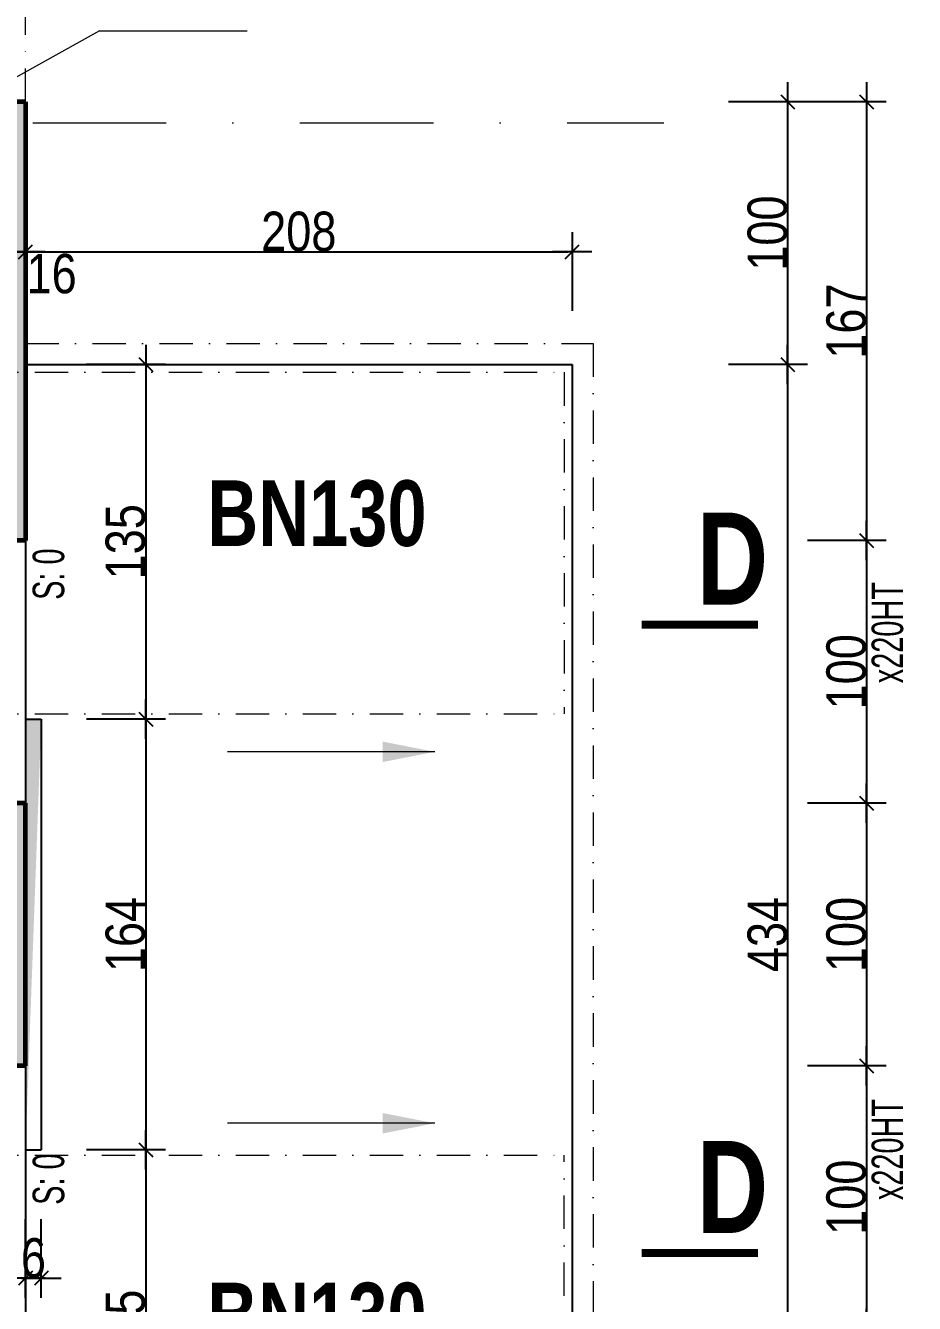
# Model space of a CAD drawing. Header units: millimetres. Extents: x -22 to 27383, y -3644 to 590.
# Drawn here: x 23678.2 to 24016.6, y -699.3 to -212.8 of the extents above; entities that cross this region are included whole.
import ezdxf
from ezdxf.enums import TextEntityAlignment as Align

# ---------------------------------------------------------------- set-up
doc = ezdxf.new("R2010")
doc.units = ezdxf.units.MM
doc.linetypes.add('CACHEX2', pattern=[19.05, 12.7, -6.35])
doc.linetypes.add('TIRETPTX2', pattern=[50.8, 25.4, -12.7, 0, -12.7])
for name, color, linetype in [('01_cote_gen', 4, 'Continuous'), ('01_linteaux', 2, 'Continuous'), ('01_murs_sup', 2, 'CACHEX2'), ('01_poch_murs', 253, 'Continuous'), ('01_texte', 230, 'Continuous'), ('AA_COTES', 2, 'Continuous')]:
    doc.layers.add(name, color=color, linetype=linetype)
doc.layers.add('01_murs_coup', color=5, linetype='Continuous', lineweight=60)
doc.layers.add('01_tram_axes', color=2, linetype='TIRETPTX2', lineweight=9)
doc.styles.add('ARIAL NA', font='ARIALN.TTF')
doc.styles.add('impact', font='impact.ttf')
doc.styles.add('STYLE2', font='ARIALN.TTF')
doc.dimstyles.new('JB25', dxfattribs={"dimscale": 0.1, "dimtxt": 150, "dimasz": 15, "dimexe": 0.1, "dimexo": 0.1, "dimgap": 0.09, "dimtad": 1, "dimdec": 1, "dimlfac": 0.5, "dimdsep": 46, "dimtxsty": 'STYLE2', "dimblk1": 'BOND_G', "dimblk2": 'BOND_D', "dimsah": 1, "dimcen": 1.5, "dimdle": 0.01, "dimse1": 1, "dimse2": 1, "dimclrd": 4, "dimclre": 2, "dimclrt": 6, "dimazin": 2, "dimtfac": 2.333333, "dimtdec": 1, "dimtix": 1, "dimtmove": 2, "dimatfit": 3, "dimldrblk": 'BOND_G', "dimfxl": 1, "dimtolj": 1, "dimtzin": 0, "dimarcsym": 0})
doc.dimstyles.new('JB50', dxfattribs={"dimscale": 0.1, "dimtxt": 150, "dimasz": 15, "dimexe": 0.1, "dimexo": 0.1, "dimgap": 0.09, "dimtad": 1, "dimdec": 1, "dimdsep": 46, "dimtxsty": 'STYLE2', "dimblk1": 'BOND_G', "dimblk2": 'BOND_D', "dimsah": 1, "dimcen": 1.5, "dimdle": 0.01, "dimse1": 1, "dimse2": 1, "dimclrd": 4, "dimclre": 2, "dimclrt": 6, "dimazin": 2, "dimtfac": 2.333333, "dimtdec": 1, "dimtix": 1, "dimtmove": 2, "dimatfit": 3, "dimldrblk": 'BOND_G', "dimfxl": 1, "dimtolj": 1, "dimtzin": 0, "dimarcsym": 0})

# ---------------------------------------------------------------- blocks, each defined once
blk = doc.blocks.new('BOND_G')
at = {"layer": 'AA_COTES', "color": 0}
for p, q in [((0, -5), (0, 15)), ((5, 0), (-5, 0)), ((1.77, 1.77), (-1.77, -1.77))]:
    blk.add_line(p, q, dxfattribs=at)
blk = doc.blocks.new('BOND_D')
at = {"layer": 'AA_COTES', "color": 0}
for p, q in [((0, 5), (0, -15)), ((5, 0), (-5, 0)), ((-1.77, -1.77), (1.77, 1.77))]:
    blk.add_line(p, q, dxfattribs=at)
blk = doc.blocks.new('*D2261')
at = {"layer": '01_cote_gen', "color": 4, "lineweight": -2, "transparency": 16777216}
blk.add_line((23663.74, -298.96), (23676.74, -298.96), dxfattribs=at)
at = {"layer": 'Defpoints', "color": 0, "transparency": 16777216}
for p in [(23678.24, -298.96), (23662.24, -343.33), (23678.24, -343.33)]:
    blk.add_point(p, dxfattribs=at)
at = {"layer": '01_cote_gen', "color": 4, "lineweight": -2, "transparency": 16777216, "xscale": 1.5, "yscale": 1.5, "zscale": 1.5, "rotation": 180}
blk.add_blockref('BOND_G', (23662.24, -298.96), dxfattribs=at)
at = {"layer": '01_cote_gen', "color": 4, "lineweight": -2, "transparency": 16777216, "xscale": 1.5, "yscale": 1.5, "zscale": 1.5}
blk.add_blockref('BOND_D', (23678.24, -298.96), dxfattribs=at)
at = {"layer": '01_cote_gen', "color": 6, "transparency": 16777216, "insert": (23688.16, -307.35), "char_height": 15, "attachment_point": 5, "style": 'STYLE2'}
blk.add_mtext('\\A1;16', dxfattribs=at)
blk = doc.blocks.new('*D2269')
at = {"layer": '01_cote_gen', "color": 4, "lineweight": -2, "transparency": 16777216}
blk.add_line((23998.32, -243.33), (23998.32, -407.33), dxfattribs=at)
at = {"layer": 'Defpoints', "color": 0, "transparency": 16777216}
for p in [(23678.24, -241.83), (23678.24, -408.83), (23998.32, -408.83)]:
    blk.add_point(p, dxfattribs=at)
at = {"layer": '01_cote_gen', "color": 4, "lineweight": -2, "transparency": 16777216, "xscale": 1.5, "yscale": 1.5, "zscale": 1.5}
for name, p, rotation in [('BOND_G', (23998.32, -241.83), 90), ('BOND_D', (23998.32, -408.83), 270)]:
    blk.add_blockref(name, p, dxfattribs=dict(at, rotation=rotation))
at = {"layer": '01_cote_gen', "color": 6, "transparency": 16777216, "insert": (23990.65, -325.33), "char_height": 15, "attachment_point": 5, "rotation": 90, "style": 'STYLE2'}
blk.add_mtext('\\A1;167', dxfattribs=at)
blk = doc.blocks.new('*D2270')
at = {"layer": '01_cote_gen', "color": 4, "lineweight": -2, "transparency": 16777216}
blk.add_line((23998.32, -410.33), (23998.32, -507.33), dxfattribs=at)
at = {"layer": 'Defpoints', "color": 0, "transparency": 16777216}
for p in [(23678.24, -408.83), (23678.24, -508.83), (23998.32, -508.83)]:
    blk.add_point(p, dxfattribs=at)
at = {"layer": '01_cote_gen', "color": 4, "lineweight": -2, "transparency": 16777216, "xscale": 1.5, "yscale": 1.5, "zscale": 1.5}
for name, p, rotation in [('BOND_G', (23998.32, -408.83), 90), ('BOND_D', (23998.32, -508.83), 270)]:
    blk.add_blockref(name, p, dxfattribs=dict(at, rotation=rotation))
at = {"layer": '01_cote_gen', "color": 6, "transparency": 16777216, "insert": (23990.65, -458.83), "char_height": 15, "attachment_point": 5, "rotation": 90, "style": 'STYLE2'}
blk.add_mtext('\\A1;100', dxfattribs=at)
blk = doc.blocks.new('*D2271')
at = {"layer": '01_cote_gen', "color": 4, "lineweight": -2, "transparency": 16777216}
blk.add_line((23998.32, -510.33), (23998.32, -607.33), dxfattribs=at)
at = {"layer": 'Defpoints', "color": 0, "transparency": 16777216}
for p in [(23678.24, -508.83), (23678.24, -608.83), (23998.32, -608.83)]:
    blk.add_point(p, dxfattribs=at)
at = {"layer": '01_cote_gen', "color": 4, "lineweight": -2, "transparency": 16777216, "xscale": 1.5, "yscale": 1.5, "zscale": 1.5}
for name, p, rotation in [('BOND_G', (23998.32, -508.83), 90), ('BOND_D', (23998.32, -608.83), 270)]:
    blk.add_blockref(name, p, dxfattribs=dict(at, rotation=rotation))
at = {"layer": '01_cote_gen', "color": 6, "transparency": 16777216, "insert": (23990.65, -558.83), "char_height": 15, "attachment_point": 5, "rotation": 90, "style": 'STYLE2'}
blk.add_mtext('\\A1;100', dxfattribs=at)
blk = doc.blocks.new('*D2272')
at = {"layer": '01_cote_gen', "color": 4, "lineweight": -2, "transparency": 16777216}
blk.add_line((23998.32, -610.33), (23998.32, -707.33), dxfattribs=at)
at = {"layer": 'Defpoints', "color": 0, "transparency": 16777216}
for p in [(23678.24, -608.83), (23678.24, -708.83), (23998.32, -708.83)]:
    blk.add_point(p, dxfattribs=at)
at = {"layer": '01_cote_gen', "color": 4, "lineweight": -2, "transparency": 16777216, "xscale": 1.5, "yscale": 1.5, "zscale": 1.5}
for name, p, rotation in [('BOND_G', (23998.32, -608.83), 90), ('BOND_D', (23998.32, -708.83), 270)]:
    blk.add_blockref(name, p, dxfattribs=dict(at, rotation=rotation))
at = {"layer": '01_cote_gen', "color": 6, "transparency": 16777216, "insert": (23990.65, -658.83), "char_height": 15, "attachment_point": 5, "rotation": 90, "style": 'STYLE2'}
blk.add_mtext('\\A1;100', dxfattribs=at)
blk = doc.blocks.new('*D2284')
at = {"layer": '01_cote_gen', "color": 4, "lineweight": -2, "transparency": 16777216}
blk.add_line((23679.74, -298.96), (23884.74, -298.96), dxfattribs=at)
at = {"layer": 'Defpoints', "color": 0, "transparency": 16777216}
for p in [(23678.24, -285.3), (23886.24, -298.96), (23886.24, -341.83)]:
    blk.add_point(p, dxfattribs=at)
at = {"layer": '01_cote_gen', "color": 4, "lineweight": -2, "transparency": 16777216, "xscale": 1.5, "yscale": 1.5, "zscale": 1.5, "rotation": 180}
blk.add_blockref('BOND_G', (23678.24, -298.96), dxfattribs=at)
at = {"layer": '01_cote_gen', "color": 4, "lineweight": -2, "transparency": 16777216, "xscale": 1.5, "yscale": 1.5, "zscale": 1.5}
blk.add_blockref('BOND_D', (23886.24, -298.96), dxfattribs=at)
at = {"layer": '01_cote_gen', "color": 6, "transparency": 16777216, "insert": (23782.24, -291.29), "char_height": 15, "attachment_point": 5, "style": 'STYLE2'}
blk.add_mtext('\\A1;208', dxfattribs=at)
blk = doc.blocks.new('*D2285')
at = {"layer": '01_cote_gen', "color": 4, "lineweight": -2, "transparency": 16777216}
blk.add_line((23723.97, -343.33), (23723.97, -475.33), dxfattribs=at)
at = {"layer": 'Defpoints', "color": 0, "transparency": 16777216}
for p in [(23704.6, -341.83), (23684.24, -476.83), (23723.97, -476.83)]:
    blk.add_point(p, dxfattribs=at)
at = {"layer": '01_cote_gen', "color": 4, "lineweight": -2, "transparency": 16777216, "xscale": 1.5, "yscale": 1.5, "zscale": 1.5}
for name, p, rotation in [('BOND_G', (23723.97, -341.83), 90), ('BOND_D', (23723.97, -476.83), 270)]:
    blk.add_blockref(name, p, dxfattribs=dict(at, rotation=rotation))
at = {"layer": '01_cote_gen', "color": 6, "transparency": 16777216, "insert": (23716.3, -409.33), "char_height": 15, "attachment_point": 5, "rotation": 90, "style": 'STYLE2'}
blk.add_mtext('\\A1;135', dxfattribs=at)
blk = doc.blocks.new('*D2286')
at = {"layer": '01_cote_gen', "color": 4, "lineweight": -2, "transparency": 16777216}
blk.add_line((23723.97, -478.33), (23723.97, -639.33), dxfattribs=at)
at = {"layer": 'Defpoints', "color": 0, "transparency": 16777216}
for p in [(23701.83, -476.83), (23684.24, -640.83), (23723.97, -640.83)]:
    blk.add_point(p, dxfattribs=at)
at = {"layer": '01_cote_gen', "color": 4, "lineweight": -2, "transparency": 16777216, "xscale": 1.5, "yscale": 1.5, "zscale": 1.5}
for name, p, rotation in [('BOND_G', (23723.97, -476.83), 90), ('BOND_D', (23723.97, -640.83), 270)]:
    blk.add_blockref(name, p, dxfattribs=dict(at, rotation=rotation))
at = {"layer": '01_cote_gen', "color": 6, "transparency": 16777216, "insert": (23716.3, -558.83), "char_height": 15, "attachment_point": 5, "rotation": 90, "style": 'STYLE2'}
blk.add_mtext('\\A1;164', dxfattribs=at)
blk = doc.blocks.new('*D2287')
at = {"layer": '01_cote_gen', "color": 4, "lineweight": -2, "transparency": 16777216}
blk.add_line((23723.97, -642.33), (23723.97, -774.33), dxfattribs=at)
at = {"layer": 'Defpoints', "color": 0, "transparency": 16777216}
for p in [(23716.47, -640.83), (23702.75, -775.83), (23723.97, -775.83)]:
    blk.add_point(p, dxfattribs=at)
at = {"layer": '01_cote_gen', "color": 4, "lineweight": -2, "transparency": 16777216, "xscale": 1.5, "yscale": 1.5, "zscale": 1.5}
for name, p, rotation in [('BOND_G', (23723.97, -640.83), 90), ('BOND_D', (23723.97, -775.83), 270)]:
    blk.add_blockref(name, p, dxfattribs=dict(at, rotation=rotation))
at = {"layer": '01_cote_gen', "color": 6, "transparency": 16777216, "insert": (23716.3, -708.33), "char_height": 15, "attachment_point": 5, "rotation": 90, "style": 'STYLE2'}
blk.add_mtext('\\A1;135', dxfattribs=at)
blk = doc.blocks.new('*D2288')
at = {"layer": '01_cote_gen', "color": 4, "lineweight": -2, "transparency": 16777216}
for p, q in [((23676.74, -689.69), (23675.24, -689.69)), ((23678.24, -689.69), (23684.24, -689.69)), ((23685.74, -689.69), (23687.24, -689.69))]:
    blk.add_line(p, q, dxfattribs=at)
at = {"layer": 'Defpoints', "color": 0, "transparency": 16777216}
for p in [(23678.24, -636.78), (23684.24, -636.78), (23684.24, -689.69)]:
    blk.add_point(p, dxfattribs=at)
at = {"layer": '01_cote_gen', "color": 4, "lineweight": -2, "transparency": 16777216, "xscale": 1.5, "yscale": 1.5, "zscale": 1.5}
blk.add_blockref('BOND_G', (23678.24, -689.69), dxfattribs=at)
at = {"layer": '01_cote_gen', "color": 4, "lineweight": -2, "transparency": 16777216, "xscale": 1.5, "yscale": 1.5, "zscale": 1.5, "rotation": 180}
blk.add_blockref('BOND_D', (23684.24, -689.69), dxfattribs=at)
at = {"layer": '01_cote_gen', "color": 6, "transparency": 16777216, "insert": (23681.24, -682.02), "char_height": 15, "attachment_point": 5, "style": 'STYLE2'}
blk.add_mtext('\\A1;6', dxfattribs=at)
blk = doc.blocks.new('*D2303')
at = {"layer": '01_cote_gen', "color": 4, "lineweight": -2, "transparency": 16777216}
blk.add_line((23968.3, -243.33), (23968.3, -340.33), dxfattribs=at)
at = {"layer": 'Defpoints', "color": 0, "transparency": 16777216}
for p in [(23678.24, -241.83), (23886.24, -341.83), (23968.3, -341.83)]:
    blk.add_point(p, dxfattribs=at)
at = {"layer": '01_cote_gen', "color": 4, "lineweight": -2, "transparency": 16777216, "xscale": 1.5, "yscale": 1.5, "zscale": 1.5}
for name, p, rotation in [('BOND_G', (23968.3, -241.83), 90), ('BOND_D', (23968.3, -341.83), 270)]:
    blk.add_blockref(name, p, dxfattribs=dict(at, rotation=rotation))
at = {"layer": '01_cote_gen', "color": 6, "transparency": 16777216, "insert": (23960.64, -291.83), "char_height": 15, "attachment_point": 5, "rotation": 90, "style": 'STYLE2'}
blk.add_mtext('\\A1;100', dxfattribs=at)
blk = doc.blocks.new('*D2304')
at = {"layer": '01_cote_gen', "color": 4, "lineweight": -2, "transparency": 16777216}
blk.add_line((23968.3, -343.33), (23968.3, -774.33), dxfattribs=at)
at = {"layer": 'Defpoints', "color": 0, "transparency": 16777216}
for p in [(23886.24, -341.83), (23886.24, -775.83), (23968.3, -775.83)]:
    blk.add_point(p, dxfattribs=at)
at = {"layer": '01_cote_gen', "color": 4, "lineweight": -2, "transparency": 16777216, "xscale": 1.5, "yscale": 1.5, "zscale": 1.5}
for name, p, rotation in [('BOND_G', (23968.3, -341.83), 90), ('BOND_D', (23968.3, -775.83), 270)]:
    blk.add_blockref(name, p, dxfattribs=dict(at, rotation=rotation))
at = {"layer": '01_cote_gen', "color": 6, "transparency": 16777216, "insert": (23960.64, -558.83), "char_height": 15, "attachment_point": 5, "rotation": 90, "style": 'STYLE2'}
blk.add_mtext('\\A1;434', dxfattribs=at)
blk = doc.blocks.new('*D2333')
at = {"layer": '01_cote_gen', "color": 4, "lineweight": -2, "ltscale": 2, "transparency": 16777216}
blk.add_line((23501.74, 92.17), (23676.74, 92.17), dxfattribs=at)
at = {"layer": 'Defpoints', "color": 0, "ltscale": 2, "transparency": 16777216}
for p in [(23678.24, 92.17), (23500.24, -245.95), (23678.24, -268.19)]:
    blk.add_point(p, dxfattribs=at)
at = {"layer": '01_cote_gen', "color": 4, "lineweight": -2, "ltscale": 2, "transparency": 16777216, "xscale": 1.5, "yscale": 1.5, "zscale": 1.5, "rotation": 180}
blk.add_blockref('BOND_G', (23500.24, 92.17), dxfattribs=at)
at = {"layer": '01_cote_gen', "color": 4, "lineweight": -2, "ltscale": 2, "transparency": 16777216, "xscale": 1.5, "yscale": 1.5, "zscale": 1.5}
blk.add_blockref('BOND_D', (23678.24, 92.17), dxfattribs=at)
at = {"layer": '01_cote_gen', "color": 6, "lineweight": 0, "ltscale": 2, "transparency": 16777216, "insert": (23589.24, 99.84), "char_height": 15, "attachment_point": 5, "style": 'STYLE2'}
blk.add_mtext('\\A1;178', dxfattribs=at)
blk = doc.blocks.new('*D2495')
at = {"layer": '01_cote_gen', "color": 4, "lineweight": -2, "transparency": 16777216}
blk.add_line((0, -613.29), (0, -1134.29), dxfattribs=at)
at = {"layer": 'Defpoints', "color": 0, "transparency": 16777216}
for p in [(25449.83, -611.79), (0, -1135.79), (0, -1135.79)]:
    blk.add_point(p, dxfattribs=at)
at = {"layer": '01_cote_gen', "color": 4, "lineweight": -2, "transparency": 16777216, "xscale": 1.5, "yscale": 1.5, "zscale": 1.5}
for name, p, rotation in [('BOND_G', (0, -611.79), 90), ('BOND_D', (0, -1135.79), 270)]:
    blk.add_blockref(name, p, dxfattribs=dict(at, rotation=rotation))
at = {"layer": '01_cote_gen', "color": 6, "transparency": 16777216, "insert": (-7.67, -873.79), "char_height": 15, "attachment_point": 5, "rotation": 90, "style": 'STYLE2'}
blk.add_mtext('\\A1;262', dxfattribs=at)
blk = doc.blocks.new('*D2522')
at = {"layer": '01_cote_gen', "color": 4, "lineweight": -2, "transparency": 16777216}
blk.add_line((1156.42, -613.29), (1156.42, -1134.29), dxfattribs=at)
at = {"layer": 'Defpoints', "color": 0, "transparency": 16777216}
for p in [(26606.25, -611.79), (1156.42, -1135.79), (1156.42, -1135.79)]:
    blk.add_point(p, dxfattribs=at)
at = {"layer": '01_cote_gen', "color": 4, "lineweight": -2, "transparency": 16777216, "xscale": 1.5, "yscale": 1.5, "zscale": 1.5}
for name, p, rotation in [('BOND_G', (1156.42, -611.79), 90), ('BOND_D', (1156.42, -1135.79), 270)]:
    blk.add_blockref(name, p, dxfattribs=dict(at, rotation=rotation))
at = {"layer": '01_cote_gen', "color": 6, "transparency": 16777216, "insert": (1148.75, -873.79), "char_height": 15, "attachment_point": 5, "rotation": 90, "style": 'STYLE2'}
blk.add_mtext('\\A1;262', dxfattribs=at)

msp = doc.modelspace()

# ---------------------------------------------------------------- hatches: boundary and pattern name
at = {"layer": '01_poch_murs'}
h = msp.add_hatch(color=256, dxfattribs=at)
h.dxf.hatch_style = 1
h.paths.add_polyline_path([(22854.24, -241.83), (22754.24, -241.83), (22754.24, -257.83), (22854.24, -257.83)])
h.paths.add_polyline_path([(23400.24, -241.83), (22954.24, -241.83), (22954.24, -257.83), (23149.24, -257.83), (23149.24, -757.83), (23167.24, -757.83), (23167.24, -257.83), (23400.24, -257.83)])
h.paths.add_polyline_path([(23678.24, -241.83), (23500.24, -241.83), (23500.24, -257.83), (23662.24, -257.83), (23662.24, -408.83), (23678.24, -408.83)])
h.paths.add_polyline_path([(23678.24, -508.83), (23662.24, -508.83), (23662.24, -608.83), (23678.24, -608.83)])
h.paths.add_polyline_path([(23678.24, -708.83), (23662.24, -708.83), (23662.24, -1065.83), (23678.24, -1065.83)])
h.paths.add_polyline_path([(23678.24, -1085.83), (23662.24, -1085.83), (23662.24, -1208.83), (23678.24, -1208.83)])

# ---------------------------------------------------------------- linework, layer by layer
at = {"layer": '01_linteaux'}
for p, q in [((23678.24, -341.83), (23886.24, -341.83)), ((23886.24, -341.83), (23886.24, -775.83)), ((23678.24, -408.83), (23678.24, -508.83)), ((23678.24, -476.83), (23684.24, -476.83)), ((23684.24, -476.83), (23684.24, -640.83)), ((23678.24, -608.83), (23678.24, -708.83)), ((23678.24, -640.83), (23684.24, -640.83))]:
    msp.add_line(p, q, dxfattribs=at)
at = {"layer": '01_linteaux', "color": 230, "lineweight": 0}
for p, q in [((23834.01, -489.29), (23755.15, -489.29)), ((23834.01, -630.68), (23755.15, -630.68))]:
    msp.add_line(p, q, dxfattribs=at)
at = {"layer": '01_linteaux'}
msp.add_solid([(23678.24, -640.83), (23678.24, -476.83), (23684.24, -476.83)], dxfattribs=at)
at = {"layer": '01_linteaux', "color": 230, "lineweight": 0}
for points in [[(23834.01, -489.29), (23814.1, -485.39), (23814.1, -489.29)], [(23834.01, -489.29), (23814.1, -493.19), (23814.1, -489.29)], [(23834.01, -630.68), (23814.1, -626.78), (23814.1, -630.68)], [(23834.01, -630.68), (23814.1, -634.58), (23814.1, -630.68)]]:
    msp.add_solid(points, dxfattribs=at)
at = {"layer": '01_murs_coup'}
for p, q in [((23678.24, -241.83), (23500.24, -241.83)), ((23678.24, -241.83), (23678.24, -408.83)), ((23678.24, -408.83), (23662.24, -408.83)), ((23678.24, -508.83), (23662.24, -508.83)), ((23678.24, -608.83), (23678.24, -508.83)), ((23678.24, -608.83), (23662.24, -608.83))]:
    msp.add_line(p, q, dxfattribs=at)
at = {"layer": '01_murs_sup'}
msp.add_line((23678.24, -241.83), (23501.4, -241.83), dxfattribs=at)
at = {"layer": '01_texte', "lineweight": 0}
for q in [(23668.88, -235.77), (23762.53, -214.84)]:
    msp.add_line((23706.38, -214.84), q, dxfattribs=at)
at = {"layer": '01_texte', "const_width": 3}
for points in [[(23956.97, -440.88), (23912.72, -440.88)], [(23956.97, -680.06), (23912.72, -680.06)]]:
    msp.add_lwpolyline(points, dxfattribs=at)
at = {"layer": '01_tram_axes', "ltscale": 0.5}
for p, q in [((23678.24, -241.83), (23678.24, 325.19)), ((23678.24, -333.83), (23894.24, -333.83)), ((23894.24, -333.83), (23894.24, -783.83)), ((23554.24, -344.83), (23883.24, -344.83)), ((23883.24, -344.83), (23883.24, -474.83)), ((23554.24, -474.83), (23883.24, -474.83)), ((23554.24, -642.83), (23883.24, -642.83)), ((23883.24, -772.83), (23883.24, -642.83))]:
    msp.add_line(p, q, dxfattribs=at)
at = {"layer": '01_tram_axes', "color": 253, "ltscale": 2}
msp.add_line((16256.86, -249.83), (23921.21, -249.83), dxfattribs=at)

# ---------------------------------------------------------------- texts
at = {"layer": '01_texte', "style": 'impact'}
for p in [(23789.15, -418.46), (23789.15, -723.87)]:
    msp.add_text('BN130', height=25, dxfattribs=at).set_placement(p, align=Align.BOTTOM_CENTER)
for p in [(23947.31, -443.73), (23947.31, -682.91)]:
    msp.add_text('D', height=35, rotation=0, dxfattribs=at).set_placement(p, align=Align.BOTTOM_CENTER)
at = {"layer": '01_texte', "style": 'ARIAL NA', "width": 0.8}
for s, p in [('S: 0', (23692.95, -431.44)), ('x220HT', (24012.26, -463.2)), ('x220HT', (24012.26, -659.94)), ('S: 0', (23692.95, -661.72))]:
    msp.add_text(s, height=12, rotation=90, dxfattribs=at).set_placement(p)

# ---------------------------------------------------------------- dimensions: what is measured, and where the dimension line sits
at = {"layer": '01_cote_gen', "lineweight": 0, "ltscale": 2}
dim = msp.add_linear_dim(base=(23678.24, 92.17), p1=(23500.24, -245.95), p2=(23678.24, -268.19), dimstyle='JB50', dxfattribs=at)
dim.commit()
dim.dimension.update_dxf_attribs({"geometry": '*D2333', "text_midpoint": (23589.24, 99.84)})
at = {"layer": '01_cote_gen'}
for base, p1, p2, dimstyle, picture, middle in [((23998.32, -408.83), (23678.24, -241.83), (23678.24, -408.83), 'JB50', '*D2269', (23990.65, -325.33)), ((23968.3, -341.83), (23678.24, -241.83), (23886.24, -341.83), 'JB50', '*D2303', (23960.64, -291.83)), ((23723.97, -476.83), (23704.6, -341.83), (23684.24, -476.83), 'JB50', '*D2285', (23716.3, -409.33)), ((23968.3, -775.83), (23886.24, -341.83), (23886.24, -775.83), 'JB50', '*D2304', (23960.64, -558.83)), ((23998.32, -508.83), (23678.24, -408.83), (23678.24, -508.83), 'JB50', '*D2270', (23990.65, -458.83)), ((23723.97, -640.83), (23701.83, -476.83), (23684.24, -640.83), 'JB50', '*D2286', (23716.3, -558.83)), ((23998.32, -608.83), (23678.24, -508.83), (23678.24, -608.83), 'JB50', '*D2271', (23990.65, -558.83)), ((23998.32, -708.83), (23678.24, -608.83), (23678.24, -708.83), 'JB50', '*D2272', (23990.65, -658.83)), ((0, -1135.79), (25449.83, -611.79), (0, -1135.79), 'JB25', '*D2495', (-7.67, -873.79)), ((1156.42, -1135.79), (26606.25, -611.79), (1156.42, -1135.79), 'JB25', '*D2522', (1148.75, -873.79)), ((23723.97, -775.83), (23716.47, -640.83), (23702.75, -775.83), 'JB50', '*D2287', (23716.3, -708.33))]:
    dim = msp.add_linear_dim(base=base, p1=p1, p2=p2, angle=90, dimstyle=dimstyle, dxfattribs=at)
    dim.commit()
    dim.dimension.update_dxf_attribs({"geometry": picture, "text_midpoint": middle})
for base, p1, p2, picture, middle in [((23886.24, -298.96), (23678.24, -285.3), (23886.24, -341.83), '*D2284', (23782.24, -291.29)), ((23684.24, -689.69), (23678.24, -636.78), (23684.24, -636.78), '*D2288', (23681.24, -682.02))]:
    dim = msp.add_linear_dim(base=base, p1=p1, p2=p2, dimstyle='JB50', dxfattribs=at)
    dim.commit()
    dim.dimension.update_dxf_attribs({"geometry": picture, "text_midpoint": middle})
dim = msp.add_linear_dim(base=(23678.24, -298.96), p1=(23662.24, -343.33), p2=(23678.24, -343.33), dimstyle='JB50', dxfattribs=at)
dim.commit()
dim.dimension.update_dxf_attribs({"geometry": '*D2261', "text_midpoint": (23688.16, -307.35), "dimtype": 160})

doc.saveas('drawing.dxf')
